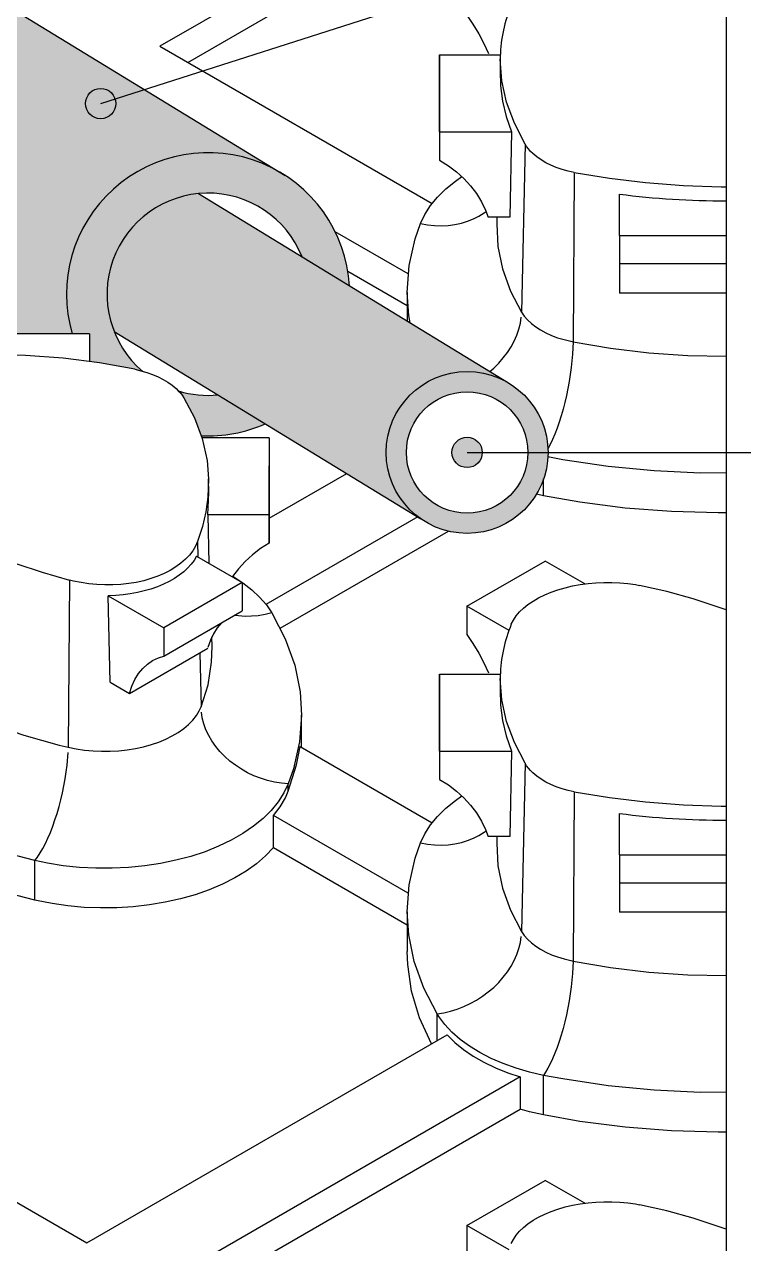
# Model space of a CAD drawing. Header units: millimetres. Extents: x 441156 to 441876, y 4514765 to 4515211.
# Drawn here: x 441594.571 to 441595.001, y 4515142.272 to 4515143 of the extents above; entities that cross this region are included whole.
import ezdxf

# ---------------------------------------------------------------- set-up
doc = ezdxf.new("R2010")
doc.units = ezdxf.units.MM
for name, color, linetype in [('Cassette', 7, 'Continuous'), ('Cornice', 7, 'Continuous'), ('Cornice_Testi', 7, 'Continuous')]:
    doc.layers.add(name, color=color, linetype=linetype)
doc.layers.add('Cornice_Tratteggi', color=7, linetype='Continuous', lineweight=5)

msp = doc.modelspace()

# ---------------------------------------------------------------- hatches: boundary and pattern name
at = {"layer": 'Cornice_Testi'}
h = msp.add_hatch(color=254, dxfattribs=at)
h.dxf.hatch_style = 1
h.paths.add_polyline_path([(441594.62605927, 4515142.95268495, 1), (441594.60794677, 4515142.95268495, 1)])
h = msp.add_hatch(color=254, dxfattribs=at)
h.dxf.hatch_style = 1
h.paths.add_polyline_path([(441594.84478052, 4515142.74440223, 1), (441594.82666802, 4515142.74440223, 1)])
at = {"layer": 'Cornice_Tratteggi'}
for points in [[(441594.35213967, 4515143.1388941, 0.261909253), (441594.3086173, 4515143.0615068), (441594.3086173, 4515142.96748584), (441594.55794094, 4515142.81514864), (441594.60002848, 4515142.81514864, -0.67590184), (441594.72335656, 4515142.9120799)], [(441594.86036128, 4515142.78594628), (441594.67543023, 4515142.89893948, 0.499216149), (441594.62501841, 4515142.81664342), (441594.81305704, 4515142.70175147, -0.277376647), (441594.78742427, 4515142.74440223, -0.581251018)]]:
    msp.add_hatch(color=254, dxfattribs=at).paths.add_polyline_path(points)
h = msp.add_hatch(dxfattribs=at)
h.set_pattern_fill('GRAVEL', color=254, scale=0.25)
h.set_pattern_definition([(228.0127875, (439225.784317, 4515215.069507), (-2, -2.25), [0.033634, -3.329772012]), (184.96974073, (439225.761817, 4515215.044507), (3, 0.25), [0.057717, -5.71398119]), (132.5104471, (439225.704317, 4515215.039507), (2.5, -2.75), [0.040697, -4.02900815]), (267.273689, (439225.606817, 4515214.977007), (0.25, 5), [0.0525595, -5.20338951]), (292.8336542, (439225.604317, 4515214.924507), (-1.25, 3), [0.05153875, -5.102343282]), (357.273689, (439225.624317, 4515214.877007), (-5, 0.25), [0.0525595, -5.20338951]), (37.69424047, (439225.676817, 4515214.874507), (-3.25, -2.5), [0.06950725, -6.881212137]), (72.25532837, (439225.731817, 4515214.917007), (1.75, 5.5), [0.065622, -6.496580374]), (121.4295656, (439225.751817, 4515214.979507), (-2, 3.25), [0.0527375, -5.221018277]), (175.2363583, (439225.724317, 4515215.024507), (2.75, -0.25), [0.060208, -2.950190645]), (222.3974378, (439225.664317, 4515215.029507), (-3, -2.75), [0.077862, -7.70834375]), (138.8140748, (439225.854317, 4515214.974507), (-1.75, 1.5), [0.02657525, -2.630961203]), (171.4692344, (439225.834317, 4515214.992007), (3.25, -0.5), [0.05055925, -5.005377854]), (225, (439225.78432, 4515214.9995), (-3e-17, -0.25), [0.03535525, -0.31819814]), (203.1985905, (439225.766817, 4515215.029507), (1.25, 0.5), [0.0190395, -1.884903776]), (291.8014095, (439225.749317, 4515215.022007), (-0.25, 0.75), [0.02692575, -1.319365452]), (30.9637565, (439225.759317, 4515214.997007), (0.75, 0.5), [0.04373225, -1.414005724]), (161.565051, (439225.79682, 4515215.01951), (0.5, -0.25), [0.03162275, -0.758946665]), (16.3895403, (439225.604317, 4515215.022007), (2.5, 0.75), [0.0443, -4.385711287]), (70.34617594, (439225.646817, 4515215.034507), (-1, -2.75), [0.03716525, -3.679351937]), (293.1985905, (439225.796817, 4515215.069507), (-0.5, 1.25), [0.03807875, -1.865864526]), (343.6104597, (439225.811817, 4515215.034507), (-2.5, 0.75), [0.0443, -4.385711287]), (339.4439548, (439225.604317, 4515214.867007), (-1.25, 0.5), [0.04272, -2.093280936]), (294.7751406, (439225.644317, 4515214.852007), (-1.25, 2.75), [0.0357945, -3.543660766]), (66.8014095, (439225.799317, 4515214.819507), (0.5, 1.25), [0.03807875, -1.865864526]), (17.35402464, (439225.814317, 4515214.854507), (-3.25, -1), [0.04190775, -4.148855904]), (69.4439548, (439225.676817, 4515214.819507), (-0.5, -1.25), [0.02136, -2.114640936]), (101.3099325, (439225.784317, 4515214.819507), (-0.25, 1), [0.0127475, -1.262007378]), (165.9637565, (439225.78182, 4515214.832007), (0.75, -0.25), [0.05153875, -0.979237656]), (186.00900596, (439225.731817, 4515214.844507), (2.5, 0.25), [0.0477625, -4.728480794]), (303.6900675, (439225.75932, 4515214.97451), (-0.25, 0.5), [0.0360555, -0.86533232]), (353.1572266, (439225.779317, 4515214.944507), (4.25, -0.5), [0.0629485, -6.231890656]), (60.9453959, (439225.841817, 4515214.937007), (-1, -1.75), [0.025739, -2.548168535]), (90, (439225.85432, 4515214.9595), (-0.25, 0.25), [0.015, -0.235]), (120.2564372, (439225.726817, 4515214.852007), (1, -1.75), [0.034731, -3.438379997]), (48.0127875, (439225.709317, 4515214.882007), (2, 2.25), [0.067268, -3.296138012]), (0, (439225.75432, 4515214.932), (0.25, 0.25), [0.065, -0.185]), (325.3048465, (439225.819317, 4515214.932007), (2.5, -1.75), [0.0395285, -3.913318575]), (254.0546041, (439225.851817, 4515214.909507), (-0.25, -1), [0.0364005, -1.783626972]), (207.64597536, (439225.841817, 4515214.874507), (-4.75, -2.5), [0.05926625, -5.867368546]), (175.42607874, (439225.789317, 4515214.847007), (-3.25, 0.25), [0.06269975, -6.207268352])])
h.paths.add_polyline_path([(441592.6876932, 4515142.99443771), (441592.6876932, 4515142.7155782), (441594.99028245, 4515141.38619046), (441594.99028245, 4515141.66504996), (441594.80348717, 4515141.77289523), (441594.72805619, 4515141.70756403, -0.180360974), (441594.73026683, 4515141.701635, -1), (441594.71215433, 4515141.701635, -0.694396922), (441594.72805619, 4515141.70756403), (441594.80348717, 4515141.77289523)])
h = msp.add_hatch(color=254, dxfattribs=at)
h.paths.add_polyline_path([(441594.72708579, 4515142.90980133), (441594.72335656, 4515142.9120799, 0.67590184), (441594.60002848, 4515142.81514864), (441594.61032688, 4515142.81514864), (441594.61032688, 4515142.79866907), (441594.61620676, 4515142.79792611), (441594.63730568, 4515142.79403668), (441594.64098432, 4515142.79315082), (441594.64207221, 4515142.79282876, -1.27933006), (441594.73726306, 4515142.86115951), (441594.76554042, 4515142.84388199, 0.238566546)])
h.paths.add_polyline_path([(441594.68703878, 4515142.77874886, -0.09883213), (441594.66351885, 4515142.78109923), (441594.66457958, 4515142.77993622), (441594.66569322, 4515142.77852701), (441594.66666236, 4515142.77708776), (441594.67302446, 4515142.76512272), (441594.67700401, 4515142.7544151, 0.116673338), (441594.7152714, 4515142.76149868)])
h = msp.add_hatch(color=254, dxfattribs=at)
h.paths.add_polyline_path([(441594.88402427, 4515142.74440223, 1), (441594.78742427, 4515142.74440223, 1)])
h.paths.add_polyline_path([(441594.87194927, 4515142.74440223, 1), (441594.79949927, 4515142.74440223, 1)], flags=16)

# ---------------------------------------------------------------- linework, layer by layer
at = {"color": 254, "linetype": 'Continuous'}
for q in [(441594.53063188, 4515142.81514864), (441594.61032688, 4515142.79866907)]:
    msp.add_line((441594.61032688, 4515142.81514864), q, dxfattribs=at)
for points in [[(441594.63730568, 4515142.79403668, 0), (441594.61620676, 4515142.79792611, 0), (441594.5946534, 4515142.80064952, 0), (441594.5721541, 4515142.80221056, 0), (441594.5494955, 4515142.80250562, 0), (441594.53488004, 4515142.8020212, 0), (441594.52031158, 4515142.80101066, 0), (441594.50565542, 4515142.79945412, 0), (441594.49113829, 4515142.79736668, 0)], [(441594.63730568, 4515142.79403668, 0), (441594.64098432, 4515142.79315082, 0), (441594.64453017, 4515142.7921011, 0), (441594.6480141, 4515142.79085686, 0), (441594.65130607, 4515142.78945583, 0), (441594.65429759, 4515142.78795336, 0), (441594.65706447, 4515142.78632284, 0), (441594.65965628, 4515142.78452265, 0), (441594.66197111, 4515142.78261192, 0), (441594.66334199, 4515142.78129314, 0), (441594.66457958, 4515142.77993622, 0), (441594.66569322, 4515142.77852701, 0), (441594.66666236, 4515142.77708776, 0)], [(441594.66666236, 4515142.77708776, 0), (441594.67302446, 4515142.76512272, 0), (441594.67762401, 4515142.75274688, 0), (441594.680477, 4515142.73967091, 0), (441594.68138837, 4515142.72857298, 0)], [(441594.45105021, 4515142.75329322, 0), (441594.46009193, 4515142.74237664, 0), (441594.47075751, 4515142.73178375, 0), (441594.48335748, 4515142.72129988, 0), (441594.49750892, 4515142.71131329, 0), (441594.51265503, 4515142.70215633, 0), (441594.52906479, 4515142.69360146, 0), (441594.54715595, 4515142.6854908, 0), (441594.56633247, 4515142.67813899, 0), (441594.58206105, 4515142.67293464, 0), (441594.59837692, 4515142.66823492, 0)], [(441594.68138837, 4515142.72857298, 0), (441594.68140921, 4515142.72634593, 0), (441594.68098504, 4515142.71766825, 0), (441594.67976031, 4515142.70895378, 0), (441594.67770773, 4515142.70012062, 0), (441594.67484553, 4515142.69130427, 0)], [(441594.67484553, 4515142.69130427, 0), (441594.67359578, 4515142.68850316, 0), (441594.67195774, 4515142.68577432, 0), (441594.6699506, 4515142.68314611, 0), (441594.66759351, 4515142.68064692, 0), (441594.66489053, 4515142.67828737, 0), (441594.66185557, 4515142.67607441, 0), (441594.65852234, 4515142.67403064, 0), (441594.65492456, 4515142.67217869, 0), (441594.6510753, 4515142.67052895, 0), (441594.64698864, 4515142.66908334, 0), (441594.64270891, 4515142.66785603, 0), (441594.63828045, 4515142.66686118, 0), (441594.63371972, 4515142.66610555, 0), (441594.62904273, 4515142.6655884, 0), (441594.62429932, 4515142.66531387, 0), (441594.61953932, 4515142.66528608, 0), (441594.61477795, 4515142.66550824, 0), (441594.61003416, 4515142.66597651, 0), (441594.6053577, 4515142.66668458, 0), (441594.6007983, 4515142.66762617, 0), (441594.59837692, 4515142.66823492, 0)]]:
    msp.add_polyline3d(points, dxfattribs=at)
at = {"layer": 'Cassette', "color": 5}
for p, q in [((441594.61700302, 4515142.95268495), (441595.0843767, 4515143.10229927)), ((441594.83572427, 4515142.74440223), (441595.17800764, 4515142.74440223))]:
    msp.add_line(p, q, dxfattribs=at)
at = {"layer": 'Cornice', "color": 254}
for p, q in [((441594.99028245, 4515144.55953718), (441594.99028245, 4515141.38619046)), ((441594.35213967, 4515143.1388941), (441594.72708579, 4515142.90980133)), ((441594.67543023, 4515142.89893948), (441594.86036128, 4515142.78594628)), ((441594.62501841, 4515142.81664342), (441594.80811652, 4515142.70477014))]:
    msp.add_line(p, q, dxfattribs=at)
at = {"layer": 'Cornice', "color": 254, "linetype": 'Continuous'}
for p, q in [((441594.86739952, 4515143.11104542), (441594.65235934, 4515142.9868931)), ((441594.66900929, 4515142.97728034), (441594.86739952, 4515143.09181989)), ((441594.65235934, 4515142.9868931), (441594.81489042, 4515142.89305664)), ((441594.8193103, 4515142.98181558), (441594.81930976, 4515142.96497679)), ((441594.8193103, 4515142.9358041), (441594.8193103, 4515142.98181558)), ((441594.8193103, 4515142.98181558), (441594.85566719, 4515142.98181481)), ((441594.85555043, 4515142.98076054), (441594.85537461, 4515142.9725367)), ((441594.81930976, 4515142.96497679), (441594.81930976, 4515142.9189653)), ((441594.8193103, 4515142.9358041), (441594.81930976, 4515142.9189653)), ((441594.8193103, 4515142.9358041), (441594.86228659, 4515142.93580318)), ((441594.86228659, 4515142.93580318), (441594.86116681, 4515142.88478194)), ((441594.87027845, 4515142.92854228), (441594.86825996, 4515142.8281739)), ((441594.89963513, 4515142.91159335), (441594.89893335, 4515142.81046478)), ((441594.92661392, 4515142.87385292), (441594.92661392, 4515142.89866414)), ((441594.86116681, 4515142.88478194), (441594.84835016, 4515142.88478194)), ((441594.85349845, 4515142.88478194), (441594.85341551, 4515142.88090246)), ((441594.80054865, 4515142.85105537), (441594.75698059, 4515142.87620916)), ((441594.92661392, 4515142.87385292), (441594.92661392, 4515142.85701381)), ((441594.92661392, 4515142.87385292), (441594.99028245, 4515142.87385292)), ((441594.99028245, 4515142.85701381), (441594.92661392, 4515142.85701381)), ((441594.92661392, 4515142.85701381), (441594.92661392, 4515142.83959677)), ((441594.76456208, 4515142.8526065), (441594.79997067, 4515142.83216354)), ((441594.79997067, 4515142.83993094), (441594.79997067, 4515142.82284505)), ((441594.99028245, 4515142.83959677), (441594.92661392, 4515142.83959677)), ((441594.7176305, 4515142.75319746), (441594.67745687, 4515142.7531966)), ((441594.7176305, 4515142.75319746), (441594.7176305, 4515142.70718597)), ((441594.7176305, 4515142.75319746), (441594.71763104, 4515142.73635867)), ((441594.71763104, 4515142.69034718), (441594.71763104, 4515142.73635867)), ((441594.71763104, 4515142.70514249), (441594.76384184, 4515142.73182205)), ((441594.68156619, 4515142.72025538), (441594.68138851, 4515142.72856638)), ((441594.88138926, 4515142.71860732), (441594.88138926, 4515142.72866698)), ((441594.68088161, 4515142.70718519), (441594.68156619, 4515142.72025538)), ((441594.7176305, 4515142.70718597), (441594.68088161, 4515142.70718519)), ((441594.68088161, 4515142.70718519), (441594.68150348, 4515142.67817282)), ((441594.80633407, 4515142.7060733), (441594.71560948, 4515142.65369394)), ((441594.7176305, 4515142.70718597), (441594.71763104, 4515142.69034718)), ((441594.72420498, 4515142.63943098), (441594.82460887, 4515142.69739863)), ((441594.67484553, 4515142.69130427), (441594.67504098, 4515142.68190371)), ((441594.67412304, 4515142.68243365), (441594.70140405, 4515142.66668393)), ((441594.83553675, 4515142.65260181), (441594.88228402, 4515142.6795911)), ((441594.90594251, 4515142.66593128), (441594.88228402, 4515142.6795911)), ((441594.59837692, 4515142.66823492), (441594.59759095, 4515142.56846115)), ((441594.70140405, 4515142.66668393), (441594.65465678, 4515142.63969464)), ((441594.70140405, 4515142.66668393), (441594.70140443, 4515142.64984467)), ((441594.62153973, 4515142.65881359), (441594.65465678, 4515142.63969464)), ((441594.62258525, 4515142.60718857), (441594.62153973, 4515142.65881359)), ((441594.83553675, 4515142.65260181), (441594.83553637, 4515142.635763)), ((441594.86073772, 4515142.63805141), (441594.83553675, 4515142.65260181)), ((441594.65465716, 4515142.62285538), (441594.70140443, 4515142.64984467)), ((441594.65465678, 4515142.63969464), (441594.65465716, 4515142.62285538)), ((441594.68352529, 4515142.62862114), (441594.68340138, 4515142.63441669)), ((441594.6341225, 4515142.6005276), (441594.68086977, 4515142.62751689)), ((441594.67622747, 4515142.62483668), (441594.67690048, 4515142.59246636)), ((441594.62258525, 4515142.60718857), (441594.6341225, 4515142.6005276)), ((441594.8193103, 4515142.61209928), (441594.81930976, 4515142.59526049)), ((441594.8193103, 4515142.56608779), (441594.8193103, 4515142.61209928)), ((441594.8193103, 4515142.61209928), (441594.85566719, 4515142.6120985)), ((441594.85555043, 4515142.61104424), (441594.85537461, 4515142.60282039)), ((441594.81930976, 4515142.59526049), (441594.81930976, 4515142.549249)), ((441594.73697013, 4515142.56832721), (441594.73697013, 4515142.58764962)), ((441594.73601027, 4515142.56888138), (441594.81489042, 4515142.52334034)), ((441594.8193103, 4515142.56608779), (441594.81930976, 4515142.549249)), ((441594.8193103, 4515142.56608779), (441594.86228659, 4515142.56608688)), ((441594.86228659, 4515142.56608688), (441594.86116681, 4515142.51506563)), ((441594.87027845, 4515142.55882598), (441594.86825996, 4515142.4584576)), ((441594.7290004, 4515142.54214261), (441594.7290004, 4515142.54657927)), ((441594.89963513, 4515142.54187705), (441594.89893335, 4515142.44074848)), ((441594.72015219, 4515142.50853001), (441594.72015219, 4515142.52775554)), ((441594.80054865, 4515142.48133907), (441594.72015219, 4515142.52775554)), ((441594.92661392, 4515142.50413662), (441594.92661392, 4515142.52894784)), ((441594.86116681, 4515142.51506563), (441594.84835016, 4515142.51506563)), ((441594.85349845, 4515142.51506563), (441594.85341551, 4515142.51118616)), ((441594.72015219, 4515142.50853001), (441594.79997067, 4515142.46244724)), ((441594.57767908, 4515142.47711554), (441594.57767908, 4515142.50077773)), ((441594.92661392, 4515142.50413662), (441594.92661392, 4515142.48729751)), ((441594.92661392, 4515142.50413662), (441594.99028245, 4515142.50413662)), ((441594.99028245, 4515142.48729751), (441594.92661392, 4515142.48729751)), ((441594.92661392, 4515142.48729751), (441594.92661392, 4515142.46988047)), ((441594.79997067, 4515142.47021464), (441594.79997067, 4515142.44655245)), ((441594.99028245, 4515142.46988047), (441594.92661392, 4515142.46988047)), ((441594.81779835, 4515142.39325726), (441594.81779835, 4515142.40926709)), ((441594.60881393, 4515142.27260121), (441594.82385411, 4515142.39675352)), ((441594.44380074, 4515142.3678707), (441594.60881393, 4515142.27260121)), ((441594.86739952, 4515142.37161281), (441594.65235934, 4515142.2474605)), ((441594.86739952, 4515142.37161281), (441594.86739952, 4515142.35238729)), ((441594.88138926, 4515142.34889102), (441594.88138926, 4515142.37255321)), ((441594.66900929, 4515142.23784774), (441594.86739952, 4515142.35238729)), ((441594.83553675, 4515142.28288551), (441594.88228402, 4515142.3098748)), ((441594.90594251, 4515142.29621498), (441594.88228402, 4515142.3098748)), ((441594.83553675, 4515142.28288551), (441594.83553637, 4515142.26604669)), ((441594.86073772, 4515142.2683351), (441594.83553675, 4515142.28288551))]:
    msp.add_line(p, q, dxfattribs=at)
for points in [[(441594.83553637, 4515143.0054793, 0), (441594.83922482, 4515142.99999981, 0), (441594.84264639, 4515142.99431595, 0), (441594.84577503, 4515142.98847098, 0), (441594.84858692, 4515142.98250938, 0), (441594.84889047, 4515142.98181495, 0)], [(441594.87027845, 4515142.92854228, 0), (441594.86391634, 4515142.94093993, 0), (441594.85931679, 4515142.95345154, 0), (441594.85646381, 4515142.96635527, 0), (441594.85553159, 4515142.97919393, 0), (441594.85555051, 4515142.98076409, 0)], [(441594.85537461, 4515142.9725367, 0), (441594.85565997, 4515142.96327977, 0), (441594.8569107, 4515142.95404956, 0), (441594.85912225, 4515142.94487959, 0), (441594.86228659, 4515142.93580318, 0)], [(441594.89963513, 4515142.91159335, 0), (441594.89595648, 4515142.91238405, 0), (441594.89241063, 4515142.9133571, 0), (441594.88892671, 4515142.91454237, 0), (441594.88563474, 4515142.91590499, 0), (441594.88264321, 4515142.91739019, 0), (441594.87987633, 4515142.91902326, 0), (441594.87728452, 4515142.92084681, 0), (441594.87496969, 4515142.92280168, 0), (441594.87359881, 4515142.92416099, 0), (441594.87236122, 4515142.92556729, 0), (441594.87124758, 4515142.9270354, 0), (441594.87027845, 4515142.92854228, 0)], [(441594.81930976, 4515142.9189653, 0), (441594.82452602, 4515142.91561532, 0), (441594.82936484, 4515142.91190689, 0), (441594.8337894, 4515142.90786822, 0), (441594.83776603, 4515142.90353006, 0), (441594.84126445, 4515142.89892541, 0), (441594.84425805, 4515142.89408934, 0), (441594.84672404, 4515142.88905863, 0), (441594.84835016, 4515142.88478194, 0)], [(441594.8079404, 4515142.88100129, 0), (441594.81052219, 4515142.88645561, 0), (441594.81391754, 4515142.89175926, 0), (441594.8181006, 4515142.89687188, 0), (441594.82303955, 4515142.90175456, 0), (441594.82869679, 4515142.90637013, 0), (441594.83254256, 4515142.90907963, 0)], [(441594.89963513, 4515142.91159335, 0), (441594.92073404, 4515142.90813654, 0), (441594.9422874, 4515142.90554889, 0), (441594.9647867, 4515142.90381561, 0), (441594.9874453, 4515142.90303425, 0), (441594.99028245, 4515142.90303529, 0)], [(441594.8079404, 4515142.88100129, 0), (441594.81209592, 4515142.88028593, 0), (441594.81625342, 4515142.87987421, 0), (441594.82038126, 4515142.87976925, 0), (441594.82444803, 4515142.87997184, 0), (441594.82842277, 4515142.88048045, 0), (441594.83227523, 4515142.88129121, 0), (441594.8359761, 4515142.88239795, 0), (441594.83949721, 4515142.88379223, 0), (441594.84281176, 4515142.88546346, 0), (441594.84589453, 4515142.88739892, 0), (441594.84706397, 4515142.88824881, 0)], [(441594.79997067, 4515142.83993094, 0), (441594.8011776, 4515142.85599846, 0), (441594.80478934, 4515142.87194532, 0), (441594.8079404, 4515142.88100129, 0)], [(441594.85341551, 4515142.88090246, 0), (441594.85414707, 4515142.86740884, 0), (441594.85691283, 4515142.85400339, 0), (441594.86169175, 4515142.84078811, 0), (441594.86825996, 4515142.8281739, 0)], [(441594.80175671, 4515142.82175377, 0), (441594.80086365, 4515142.82610689, 0), (441594.79997067, 4515142.83993094, 0)], [(441594.84920346, 4515142.79276372, 0), (441594.85157316, 4515142.79479353, 0), (441594.85455898, 4515142.79773219, 0), (441594.85729759, 4515142.80083728, 0), (441594.85976813, 4515142.80408516, 0), (441594.86195181, 4515142.80745112, 0), (441594.86383201, 4515142.81090955, 0), (441594.86539441, 4515142.81443412, 0), (441594.86662712, 4515142.817998, 0), (441594.86752077, 4515142.82157408, 0), (441594.86806856, 4515142.82513514, 0), (441594.86825996, 4515142.8281739, 0)], [(441594.86825996, 4515142.8281739, 0), (441594.86986371, 4515142.82584375, 0), (441594.87181312, 4515142.82360317, 0), (441594.87409336, 4515142.8214692, 0), (441594.87668705, 4515142.8194581, 0), (441594.87957448, 4515142.81758515, 0), (441594.88273365, 4515142.81586463, 0), (441594.88614054, 4515142.81430962, 0), (441594.8897692, 4515142.81293196, 0), (441594.89359202, 4515142.81174213, 0), (441594.89757992, 4515142.81074919, 0), (441594.89893335, 4515142.81046478, 0)], [(441594.89893335, 4515142.81046478, 0), (441594.89884782, 4515142.80684581, 0), (441594.89864074, 4515142.80305675, 0), (441594.89831368, 4515142.79912644, 0), (441594.89786913, 4515142.7950848, 0), (441594.89731048, 4515142.79096257, 0), (441594.89664197, 4515142.78679114, 0), (441594.8958687, 4515142.78260226, 0), (441594.89499655, 4515142.77842779, 0), (441594.89403215, 4515142.77429952, 0), (441594.89298285, 4515142.77024886, 0), (441594.89185664, 4515142.76630663, 0), (441594.89066208, 4515142.76250285, 0), (441594.88940826, 4515142.75886646, 0), (441594.88810473, 4515142.75542513, 0), (441594.88676141, 4515142.75220506, 0), (441594.88538852, 4515142.74923075, 0), (441594.88399651, 4515142.74652485, 0), (441594.88397893, 4515142.7464945, 0)], [(441594.89893335, 4515142.81046478, 0), (441594.92133378, 4515142.80659187, 0), (441594.94423363, 4515142.80386085, 0), (441594.9674586, 4515142.80229253, 0), (441594.99028245, 4515142.80190808, 0)], [(441594.99028245, 4515142.7321596, 0), (441594.97509289, 4515142.73210318, 0), (441594.94732635, 4515142.7333924, 0), (441594.91985738, 4515142.73606462, 0), (441594.89289224, 4515142.74009978, 0), (441594.88395335, 4515142.74178586, 0)], [(441594.88138926, 4515142.71860732, 0), (441594.87715689, 4515142.7195783, 0)], [(441594.99028245, 4515142.70842273, 0), (441594.98556107, 4515142.70831635, 0), (441594.95773654, 4515142.70908281, 0), (441594.93013141, 4515142.71123714, 0), (441594.90295296, 4515142.71476315, 0), (441594.88138926, 4515142.71860732, 0)], [(441594.71763104, 4515142.69034718, 0), (441594.71241478, 4515142.6869972, 0), (441594.70757596, 4515142.68328876, 0), (441594.7031514, 4515142.6792501, 0), (441594.69917477, 4515142.67491193, 0), (441594.69567635, 4515142.67030729, 0), (441594.69552102, 4515142.67008029, 0)], [(441594.67412304, 4515142.68243365, 0), (441594.67271131, 4515142.67999875, 0), (441594.67097437, 4515142.67763497, 0), (441594.66892285, 4515142.67535676, 0), (441594.66656928, 4515142.67317804, 0), (441594.66392806, 4515142.67111215, 0), (441594.66101533, 4515142.66917171, 0), (441594.65784891, 4515142.66736858, 0), (441594.65444815, 4515142.6657138, 0), (441594.65083385, 4515142.66421747, 0), (441594.6470281, 4515142.66288874, 0), (441594.64305417, 4515142.66173574, 0), (441594.63893636, 4515142.66076553, 0), (441594.63469984, 4515142.65998402, 0), (441594.63037051, 4515142.659396, 0), (441594.62597485, 4515142.65900506, 0), (441594.62153973, 4515142.65881359, 0)], [(441594.69579749, 4515142.67048278, 0), (441594.70177311, 4515142.6665945, 0), (441594.70713902, 4515142.66242032, 0), (441594.71185437, 4515142.65799201, 0), (441594.71588329, 4515142.65334329, 0), (441594.71914246, 4515142.64859717, 0)], [(441594.86209527, 4515142.64182043, 0), (441594.86334502, 4515142.64433265, 0), (441594.86498306, 4515142.64679613, 0), (441594.8669902, 4515142.64918515, 0), (441594.86934729, 4515142.65147402, 0), (441594.87205027, 4515142.65365326, 0), (441594.87508523, 4515142.65571622, 0), (441594.87841846, 4515142.65764172, 0), (441594.88201624, 4515142.65940859, 0), (441594.8858655, 4515142.66100718, 0), (441594.88995217, 4515142.66243526, 0), (441594.89423189, 4515142.66367868, 0), (441594.89866035, 4515142.66472327, 0), (441594.90322108, 4515142.66556247, 0), (441594.90789807, 4515142.66619631, 0), (441594.91264149, 4515142.66661923, 0), (441594.91740148, 4515142.6668257, 0), (441594.92216285, 4515142.66681231, 0), (441594.92690664, 4515142.66658171, 0), (441594.9315831, 4515142.66613753, 0), (441594.9361425, 4515142.6654834, 0), (441594.93856388, 4515142.66504036, 0)], [(441594.99028245, 4515142.65037215, 0), (441594.98978485, 4515142.65058067, 0), (441594.97060833, 4515142.65708834, 0), (441594.95487975, 4515142.66141265, 0), (441594.93856388, 4515142.66504036, 0)], [(441594.44909335, 4515142.65419546, 0), (441594.45872554, 4515142.64192637, 0), (441594.47017321, 4515142.63018864, 0), (441594.48334924, 4515142.61907162, 0), (441594.49815336, 4515142.60865991, 0), (441594.51447289, 4515142.59903274, 0), (441594.53218363, 4515142.59026338, 0), (441594.5511508, 4515142.58241858, 0), (441594.57123004, 4515142.57555804, 0), (441594.59226854, 4515142.56973398, 0), (441594.59759095, 4515142.56846115, 0)], [(441594.71914246, 4515142.64859717, 0), (441594.71511761, 4515142.64761834, 0), (441594.71109084, 4515142.646943, 0), (441594.7070928, 4515142.64657631, 0), (441594.70315392, 4515142.64652105, 0), (441594.69930417, 4515142.64677764, 0), (441594.6967128, 4515142.64713599, 0)], [(441594.71914246, 4515142.64859717, 0), (441594.72714158, 4515142.6331919, 0), (441594.73280064, 4515142.61744465, 0), (441594.73607715, 4515142.60147367, 0), (441594.73697013, 4515142.58764962, 0)], [(441594.68909403, 4515142.64273732, 0), (441594.68652533, 4515142.63968555, 0), (441594.68430868, 4515142.63618927, 0), (441594.68246096, 4515142.63227507, 0), (441594.68099623, 4515142.62797277, 0), (441594.68086977, 4515142.62751689, 0)], [(441594.83553637, 4515142.635763, 0), (441594.83922482, 4515142.63028351, 0), (441594.84264639, 4515142.62459965, 0), (441594.84577503, 4515142.61875468, 0), (441594.84858692, 4515142.61279308, 0), (441594.84889047, 4515142.61209865, 0)], [(441594.67690048, 4515142.59246636, 0), (441594.68107538, 4515142.60574966, 0), (441594.68322916, 4515142.6191925, 0), (441594.68352529, 4515142.62862114, 0)], [(441594.64800064, 4515142.62017004, 0), (441594.65146048, 4515142.6218333, 0), (441594.65465716, 4515142.62285538, 0)], [(441594.6341225, 4515142.6005276, 0), (441594.63554779, 4515142.60486741, 0), (441594.63735734, 4515142.6088223, 0), (441594.63953736, 4515142.61236215, 0), (441594.64207127, 4515142.61546003, 0), (441594.64493978, 4515142.61809237, 0), (441594.64800064, 4515142.62017004, 0)], [(441594.87027845, 4515142.55882598, 0), (441594.86391634, 4515142.57122363, 0), (441594.85931679, 4515142.58373523, 0), (441594.85646381, 4515142.59663896, 0), (441594.85553159, 4515142.60947763, 0), (441594.85555051, 4515142.61104779, 0)], [(441594.85537461, 4515142.60282039, 0), (441594.85565997, 4515142.59356347, 0), (441594.8569107, 4515142.58433326, 0), (441594.85912225, 4515142.57516329, 0), (441594.86228659, 4515142.56608688, 0)], [(441594.59759095, 4515142.56846115, 0), (441594.60243302, 4515142.56747763, 0), (441594.60740513, 4515142.56674149, 0), (441594.61246946, 4515142.56625834, 0), (441594.61758745, 4515142.56603187, 0), (441594.62272015, 4515142.56606378, 0), (441594.6278285, 4515142.56635385, 0), (441594.63287363, 4515142.56689986, 0), (441594.63781713, 4515142.56769766, 0), (441594.64262138, 4515142.56874117, 0), (441594.64724982, 4515142.57002246, 0), (441594.65166723, 4515142.57153177, 0), (441594.65583999, 4515142.57325762, 0), (441594.65973633, 4515142.57518687, 0), (441594.66332661, 4515142.57730483, 0), (441594.66658349, 4515142.5795954, 0), (441594.66948221, 4515142.58204113, 0), (441594.67200068, 4515142.58462341, 0), (441594.67411975, 4515142.5873226, 0), (441594.67582329, 4515142.59011814, 0), (441594.67690048, 4515142.59246636, 0)], [(441594.7290004, 4515142.54657927, 0), (441594.72484488, 4515142.54695274, 0), (441594.72068738, 4515142.54763036, 0), (441594.71655954, 4515142.54860696, 0), (441594.71249277, 4515142.54987513, 0), (441594.70851803, 4515142.55142519, 0), (441594.70466557, 4515142.55324536, 0), (441594.7009647, 4515142.55532179, 0), (441594.69744359, 4515142.55763867, 0), (441594.69412904, 4515142.56017838, 0), (441594.69104628, 4515142.56292157, 0), (441594.68821876, 4515142.56584737, 0), (441594.685668, 4515142.56893353, 0), (441594.68341343, 4515142.57215654, 0), (441594.68147219, 4515142.57549188, 0), (441594.67985907, 4515142.57891416, 0), (441594.67858633, 4515142.58239735, 0), (441594.67766366, 4515142.58591493, 0), (441594.6770981, 4515142.58944013, 0), (441594.67690048, 4515142.59246636, 0)], [(441594.73697013, 4515142.58764962, 0), (441594.7357632, 4515142.57158211, 0), (441594.73215146, 4515142.55563524, 0), (441594.7290004, 4515142.54657927, 0)], [(441594.57767908, 4515142.50077773, 0), (441594.57926726, 4515142.50288969, 0), (441594.5808562, 4515142.50530662, 0), (441594.5824338, 4515142.50801013, 0), (441594.58398807, 4515142.51097965, 0), (441594.58550716, 4515142.51419258, 0), (441594.58697951, 4515142.51762445, 0), (441594.58839394, 4515142.52124917, 0), (441594.58973965, 4515142.52503913, 0), (441594.59100643, 4515142.52896549, 0), (441594.59218462, 4515142.53299838, 0), (441594.59326526, 4515142.53710709, 0), (441594.59424012, 4515142.54126037, 0), (441594.59510179, 4515142.5454266, 0), (441594.5958437, 4515142.54957407, 0), (441594.59646022, 4515142.55367122, 0), (441594.59694664, 4515142.55768686, 0), (441594.59729927, 4515142.56159044, 0), (441594.59751542, 4515142.56535225, 0), (441594.59759095, 4515142.56846115, 0)], [(441594.7290004, 4515142.54214261, 0), (441594.73398192, 4515142.55796598, 0), (441594.73601027, 4515142.56888138, 0)], [(441594.89963513, 4515142.54187705, 0), (441594.89595648, 4515142.54266775, 0), (441594.89241063, 4515142.5436408, 0), (441594.88892671, 4515142.54482607, 0), (441594.88563474, 4515142.54618869, 0), (441594.88264321, 4515142.54767389, 0), (441594.87987633, 4515142.54930696, 0), (441594.87728452, 4515142.5511305, 0), (441594.87496969, 4515142.55308537, 0), (441594.87359881, 4515142.55444469, 0), (441594.87236122, 4515142.55585099, 0), (441594.87124758, 4515142.5573191, 0), (441594.87027845, 4515142.55882598, 0)], [(441594.81930976, 4515142.549249, 0), (441594.82452602, 4515142.54589902, 0), (441594.82936484, 4515142.54219058, 0), (441594.8337894, 4515142.53815192, 0), (441594.83776603, 4515142.53381375, 0), (441594.84126445, 4515142.52920911, 0), (441594.84425805, 4515142.52437303, 0), (441594.84672404, 4515142.51934233, 0), (441594.84835016, 4515142.51506563, 0)], [(441594.7290004, 4515142.54657927, 0), (441594.72641861, 4515142.54112495, 0), (441594.72302326, 4515142.5358213, 0), (441594.7188402, 4515142.53070868, 0), (441594.71390125, 4515142.52582601, 0), (441594.70824401, 4515142.52121043, 0), (441594.70191153, 4515142.51689709, 0), (441594.69495201, 4515142.5129188, 0), (441594.68741841, 4515142.50930584, 0), (441594.67936807, 4515142.50608572, 0), (441594.67086225, 4515142.50328293, 0), (441594.6619657, 4515142.50091882, 0), (441594.65274611, 4515142.49901136, 0), (441594.64327365, 4515142.49757509, 0), (441594.63362042, 4515142.49662092, 0), (441594.62385989, 4515142.49615612, 0), (441594.61406633, 4515142.49618423, 0), (441594.60431428, 4515142.49670504, 0), (441594.59467796, 4515142.49771457, 0), (441594.58523071, 4515142.49920516, 0), (441594.57767908, 4515142.50077773, 0)], [(441594.72015219, 4515142.52775554, 0), (441594.72410632, 4515142.53292853, 0), (441594.72726448, 4515142.5382808, 0), (441594.7290004, 4515142.54214261, 0)], [(441594.89963513, 4515142.54187705, 0), (441594.92073404, 4515142.53842023, 0), (441594.9422874, 4515142.53583259, 0), (441594.9647867, 4515142.53409931, 0), (441594.9874453, 4515142.53331795, 0), (441594.99028245, 4515142.53331899, 0)], [(441594.8079404, 4515142.51128499, 0), (441594.81052219, 4515142.51673931, 0), (441594.81391754, 4515142.52204296, 0), (441594.8181006, 4515142.52715558, 0), (441594.82303955, 4515142.53203825, 0), (441594.82869679, 4515142.53665383, 0), (441594.83254256, 4515142.53936333, 0)], [(441594.57767908, 4515142.50077773, 0), (441594.55232782, 4515142.50740738, 0), (441594.52806696, 4515142.51528037, 0), (441594.50507898, 4515142.52433748, 0), (441594.48603729, 4515142.53323474, 0)], [(441594.8079404, 4515142.51128499, 0), (441594.81209592, 4515142.51056963, 0), (441594.81625342, 4515142.51015791, 0), (441594.82038126, 4515142.51005295, 0), (441594.82444803, 4515142.51025554, 0), (441594.82842277, 4515142.51076415, 0), (441594.83227523, 4515142.51157491, 0), (441594.8359761, 4515142.51268165, 0), (441594.83949721, 4515142.51407593, 0), (441594.84281176, 4515142.51574716, 0), (441594.84589453, 4515142.51768261, 0), (441594.84706397, 4515142.51853251, 0)], [(441594.57767908, 4515142.47711554, 0), (441594.55232782, 4515142.48374519, 0), (441594.52806696, 4515142.49161818, 0), (441594.50507898, 4515142.50067529, 0), (441594.49320004, 4515142.5060615, 0)], [(441594.72015219, 4515142.50853001, 0), (441594.71543221, 4515142.50357567, 0), (441594.70998227, 4515142.49887769, 0), (441594.70384387, 4515142.49447182, 0), (441594.69706372, 4515142.49039159, 0), (441594.68969342, 4515142.48666806, 0), (441594.68178907, 4515142.48332956, 0), (441594.67341081, 4515142.4804015, 0), (441594.66462242, 4515142.47790618, 0), (441594.65549077, 4515142.47586257, 0), (441594.64608537, 4515142.47428623, 0), (441594.6364778, 4515142.47318916, 0), (441594.62674118, 4515142.4725797, 0), (441594.6169496, 4515142.4724625, 0), (441594.60717759, 4515142.47283845, 0), (441594.59749952, 4515142.47370469, 0), (441594.58798904, 4515142.47505461, 0), (441594.57871854, 4515142.47687796, 0), (441594.57767908, 4515142.47711554, 0)], [(441594.79997067, 4515142.47021464, 0), (441594.8011776, 4515142.48628215, 0), (441594.80478934, 4515142.50222902, 0), (441594.8079404, 4515142.51128499, 0)], [(441594.85341551, 4515142.51118616, 0), (441594.85414707, 4515142.49769254, 0), (441594.85691283, 4515142.48428709, 0), (441594.86169175, 4515142.47107181, 0), (441594.86825996, 4515142.4584576, 0)], [(441594.81779835, 4515142.40926709, 0), (441594.80979922, 4515142.42467236, 0), (441594.80414016, 4515142.44041961, 0), (441594.80086365, 4515142.45639059, 0), (441594.79997067, 4515142.47021464, 0)], [(441594.81779835, 4515142.40926709, 0), (441594.82182319, 4515142.40990404, 0), (441594.82584996, 4515142.41084526, 0), (441594.829848, 4515142.4120836, 0), (441594.83378688, 4515142.41360961, 0), (441594.83763664, 4515142.4154117, 0), (441594.84136796, 4515142.41747614, 0), (441594.84495245, 4515142.41978723, 0), (441594.84836284, 4515142.42232737, 0), (441594.85157316, 4515142.42507723, 0), (441594.85455898, 4515142.42801589, 0), (441594.85729759, 4515142.43112097, 0), (441594.85976813, 4515142.43436886, 0), (441594.86195181, 4515142.43773482, 0), (441594.86383201, 4515142.44119325, 0), (441594.86539441, 4515142.44471782, 0), (441594.86662712, 4515142.4482817, 0), (441594.86752077, 4515142.45185778, 0), (441594.86806856, 4515142.45541884, 0), (441594.86825996, 4515142.4584576, 0)], [(441594.86825996, 4515142.4584576, 0), (441594.86986371, 4515142.45612745, 0), (441594.87181312, 4515142.45388687, 0), (441594.87409336, 4515142.4517529, 0), (441594.87668705, 4515142.44974179, 0), (441594.87957448, 4515142.44786885, 0), (441594.88273365, 4515142.44614833, 0), (441594.88614054, 4515142.44459332, 0), (441594.8897692, 4515142.44321566, 0), (441594.89359202, 4515142.44202583, 0), (441594.89757992, 4515142.44103289, 0), (441594.89893335, 4515142.44074848, 0)], [(441594.81451361, 4515142.39136083, 0), (441594.80738993, 4515142.40690868, 0), (441594.80262439, 4515142.4227542, 0), (441594.8002528, 4515142.43877843, 0), (441594.79997067, 4515142.44655245, 0)], [(441594.89893335, 4515142.44074848, 0), (441594.89884782, 4515142.43712951, 0), (441594.89864074, 4515142.43334045, 0), (441594.89831368, 4515142.42941014, 0), (441594.89786913, 4515142.42536849, 0), (441594.89731048, 4515142.42124627, 0), (441594.89664197, 4515142.41707484, 0), (441594.8958687, 4515142.41288596, 0), (441594.89499655, 4515142.40871149, 0), (441594.89403215, 4515142.40458322, 0), (441594.89298285, 4515142.40053256, 0), (441594.89185664, 4515142.39659033, 0), (441594.89066208, 4515142.39278655, 0), (441594.88940826, 4515142.38915016, 0), (441594.88810473, 4515142.38570883, 0), (441594.88676141, 4515142.38248876, 0), (441594.88538852, 4515142.37951445, 0), (441594.88399651, 4515142.37680854, 0), (441594.88259598, 4515142.37439163, 0), (441594.88138926, 4515142.37255321, 0)], [(441594.89893335, 4515142.44074848, 0), (441594.92133378, 4515142.43687556, 0), (441594.94423363, 4515142.43414455, 0), (441594.9674586, 4515142.43257623, 0), (441594.99028245, 4515142.43219178, 0)], [(441594.88138926, 4515142.37255321, 0), (441594.87302203, 4515142.37447279, 0), (441594.86497641, 4515142.3768061, 0), (441594.85731364, 4515142.37953537, 0), (441594.85009204, 4515142.38263984, 0), (441594.84336658, 4515142.38609589, 0), (441594.83718842, 4515142.38987719, 0), (441594.83160461, 4515142.39395499, 0), (441594.82665762, 4515142.39829824, 0), (441594.82238512, 4515142.40287389, 0), (441594.81881961, 4515142.40764712, 0), (441594.81779835, 4515142.40926709, 0)], [(441594.82385411, 4515142.39675352, 0), (441594.8283752, 4515142.3922582, 0), (441594.8335577, 4515142.38800747, 0), (441594.83936216, 4515142.3840337, 0), (441594.84574442, 4515142.38036713, 0), (441594.85265589, 4515142.37703565, 0), (441594.86004398, 4515142.37406463, 0), (441594.86739952, 4515142.37161281, 0)], [(441594.99028245, 4515142.3624433, 0), (441594.97509289, 4515142.36238688, 0), (441594.94732635, 4515142.3636761, 0), (441594.91985738, 4515142.36634832, 0), (441594.89289224, 4515142.37038348, 0), (441594.88138926, 4515142.37255321, 0)], [(441594.88138926, 4515142.34889102, 0), (441594.87302203, 4515142.3508106, 0), (441594.86739952, 4515142.35238729, 0)], [(441594.99028245, 4515142.33870643, 0), (441594.98556107, 4515142.33860005, 0), (441594.95773654, 4515142.33936651, 0), (441594.93013141, 4515142.34152083, 0), (441594.90295296, 4515142.34504684, 0), (441594.88138926, 4515142.34889102, 0)], [(441594.86209527, 4515142.27210412, 0), (441594.86334502, 4515142.27461635, 0), (441594.86498306, 4515142.27707983, 0), (441594.8669902, 4515142.27946885, 0), (441594.86934729, 4515142.28175772, 0), (441594.87205027, 4515142.28393696, 0), (441594.87508523, 4515142.28599991, 0), (441594.87841846, 4515142.28792542, 0), (441594.88201624, 4515142.28969229, 0), (441594.8858655, 4515142.29129088, 0), (441594.88995217, 4515142.29271896, 0), (441594.89423189, 4515142.29396238, 0), (441594.89866035, 4515142.29500697, 0), (441594.90322108, 4515142.29584617, 0), (441594.90789807, 4515142.29648, 0), (441594.91264149, 4515142.29690293, 0), (441594.91740148, 4515142.29710939, 0), (441594.92216285, 4515142.297096, 0), (441594.92690664, 4515142.29686541, 0), (441594.9315831, 4515142.29642123, 0), (441594.9361425, 4515142.2957671, 0), (441594.93856388, 4515142.29532406, 0)], [(441594.99028245, 4515142.28065585, 0), (441594.98978485, 4515142.28086437, 0), (441594.97060833, 4515142.28737204, 0), (441594.95487975, 4515142.29169635, 0), (441594.93856388, 4515142.29532406, 0)]]:
    msp.add_polyline3d(points, dxfattribs=at)
at = {"layer": 'Cornice', "color": 254}
for radius in [0.0483, 0.036225]:
    msp.add_circle((441594.83572427, 4515142.74440223), radius, dxfattribs=at)
at = {"layer": 'Cornice', "color": 254, "linetype": 'Continuous'}
for centre, radius, start, end in [((441594.94013407, 4515142.97874372), 0.08462905, 157.20716567, 178.63169164), ((441594.98673532, 4515143.35061432), 0.45594699, 262.42262419, 270.44574907), ((441594.94013407, 4515142.60902742), 0.08462905, 157.20716567, 178.63169164), ((441594.98673532, 4515142.98089802), 0.45594699, 262.42262419, 270.44574907)]:
    msp.add_arc(centre, radius, start, end, dxfattribs=at)
at = {"layer": 'Cornice', "color": 254}
for radius, start, end in [(0.084525, 3.42142788, 196.27568899), (0.060375, 21.69845187, 229.64530916), (0.060375, 253.00467256, 275.58200851), (0.084525, 267.17757009, 293.79677877)]:
    msp.add_arc((441594.68116608, 4515142.83883756), radius, start, end, dxfattribs=at)
at = {"layer": 'Cornice_Testi', "color": 254}
for centre in [(441594.61700302, 4515142.95268495), (441594.83572427, 4515142.74440223)]:
    msp.add_circle(centre, 0.00905625, dxfattribs=at)

doc.saveas('drawing.dxf')
